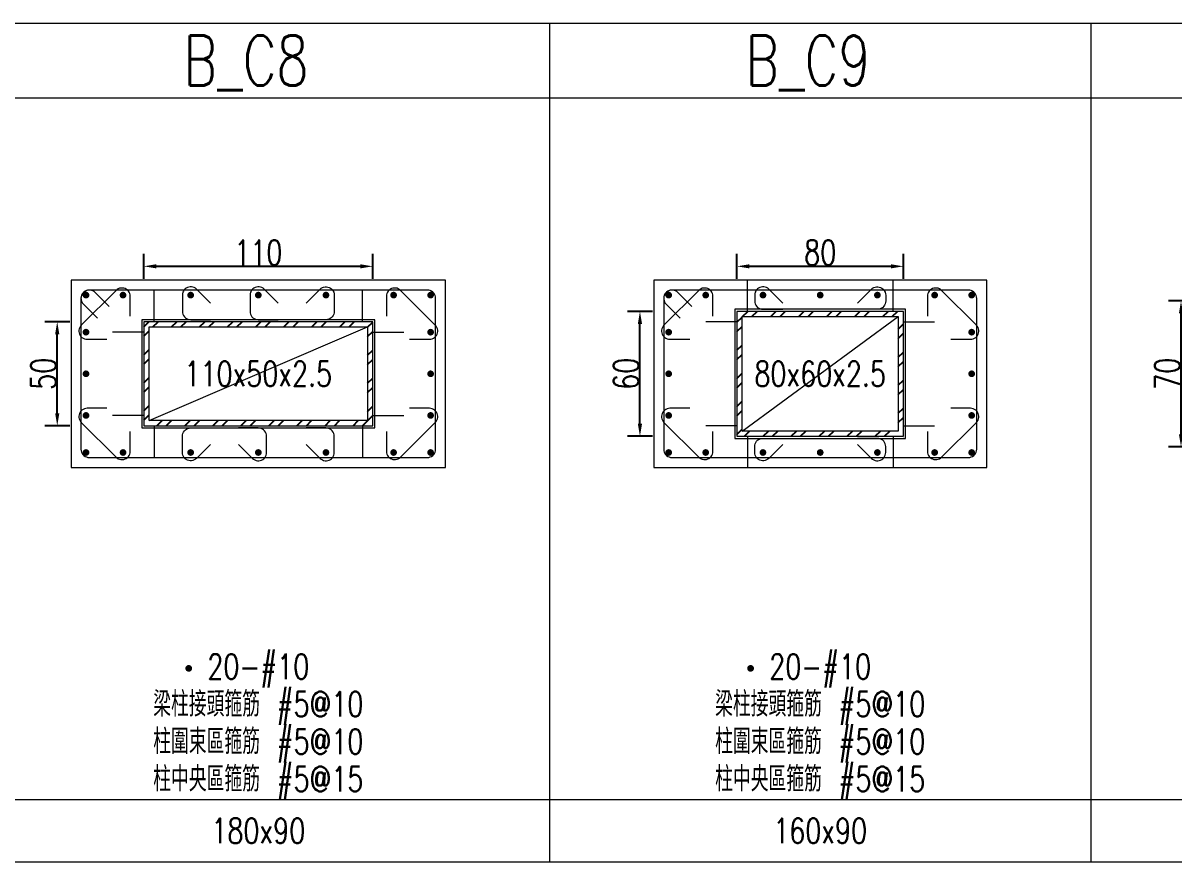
# Model space of a CAD drawing. Header units: millimetres. Extents: x 1453 to 6172, y 54950 to 59013.
# Drawn here: x 3894 to 4447, y 54950 to 55353 of the extents above; entities that cross this region are included whole.
import ezdxf
from ezdxf.enums import TextEntityAlignment as Align

# ---------------------------------------------------------------- set-up
doc = ezdxf.new("R2010")
doc.units = ezdxf.units.MM
for name, color, linetype in [('主筋斷面', 1, 'Continuous'), ('文字-主筋根數', 7, 'Continuous'), ('文字-剪力筋 中央區', 7, 'Continuous'), ('文字-剪力筋-BC', 7, 'Continuous'), ('文字-剪力筋-圍束區', 7, 'Continuous'), ('文字-斷面尺寸', 7, 'Continuous'), ('文字-柱線名稱', 7, 'Continuous'), ('文字-輔助字', 7, 'Continuous'), ('柱斷面線', 4, 'Continuous'), ('標註字', 4, 'Continuous'), ('箍筋線', 1, 'Continuous'), ('網格線', 7, 'Continuous'), ('鋼柱', 11, 'Continuous')]:
    doc.layers.add(name, color=color, linetype=linetype)
doc.styles.add('note', font='txt.shx', dxfattribs={"width": 0.75, "height": 12})
doc.styles.add('TXT', font='TXT.shx', dxfattribs={"width": 0.8, "bigfont": 'ae.shx'})
doc.dimstyles.new('RCAD_DIM', dxfattribs={"dimtxt": 12, "dimasz": 6, "dimexe": 6, "dimexo": 0.625, "dimtad": 1, "dimdec": 0, "dimdsep": 46, "dimtxsty": 'note', "dimcen": 2.5, "dimclrd": 256, "dimclre": 256, "dimclrt": 256, "dimadec": 0, "dimazin": 0, "dimtfac": 1, "dimtmove": 0, "dimatfit": 3, "dimfxl": 1, "dimtolj": 1, "dimarcsym": 0})
pattern_1 = [(45, (2267.082, 54949.834), (-6.73519, 6.73519), []), (45, (2271.572, 54949.834), (-6.73519, 6.73519), [])]

# ---------------------------------------------------------------- blocks, each defined once
blk = doc.blocks.new('*D353')
at = {"layer": 'Defpoints', "color": 0}
for p in [(4062.08, 55235.96), (3952.08, 55229.33), (4062.08, 55229.33)]:
    blk.add_point(p, dxfattribs=at)
at = {"layer": '標註字', "lineweight": -2}
for p, q in [((3952.08, 55229.96), (3952.08, 55241.96)), ((4062.08, 55229.96), (4062.08, 55241.96)), ((3958.08, 55235.96), (4056.08, 55235.96))]:
    blk.add_line(p, q, dxfattribs=at)
at = {"layer": '標註字'}
for points in [[(3958.08, 55236.96), (3958.08, 55234.96), (3952.08, 55235.96)], [(4056.08, 55236.96), (4056.08, 55234.96), (4062.08, 55235.96)]]:
    blk.add_solid(points, dxfattribs=at)
at = {"layer": '標註字', "insert": (4007.08, 55242.58), "char_height": 12, "attachment_point": 5, "style": 'note'}
blk.add_mtext('\\A1;110', dxfattribs=at)
blk = doc.blocks.new('*D354')
at = {"layer": 'Defpoints', "color": 0}
for p in [(3910.46, 55209.33), (3917.08, 55209.33), (3917.08, 55159.33)]:
    blk.add_point(p, dxfattribs=at)
at = {"layer": '標註字', "lineweight": -2}
for p, q in [((3916.46, 55209.33), (3904.46, 55209.33)), ((3910.46, 55165.33), (3910.46, 55203.33)), ((3916.46, 55159.33), (3904.46, 55159.33))]:
    blk.add_line(p, q, dxfattribs=at)
at = {"layer": '標註字'}
for points in [[(3909.46, 55203.33), (3911.46, 55203.33), (3910.46, 55209.33)], [(3909.46, 55165.33), (3911.46, 55165.33), (3910.46, 55159.33)]]:
    blk.add_solid(points, dxfattribs=at)
at = {"layer": '標註字', "insert": (3903.83, 55184.33), "char_height": 12, "attachment_point": 5, "rotation": 90, "style": 'note'}
blk.add_mtext('\\A1;50', dxfattribs=at)
blk = doc.blocks.new('Circle_Filled')
at = {"const_width": 0.5}
blk.add_lwpolyline([(-0.25, 0, 1), (0.25, 0, 1)], format="xyb", close=True, dxfattribs=at)
blk = doc.blocks.new('*D355')
at = {"layer": 'Defpoints', "color": 0}
for p in [(4317.08, 55235.96), (4237.08, 55229.33), (4317.08, 55229.33)]:
    blk.add_point(p, dxfattribs=at)
at = {"layer": '標註字', "lineweight": -2}
for p, q in [((4237.08, 55229.96), (4237.08, 55241.96)), ((4317.08, 55229.96), (4317.08, 55241.96)), ((4243.08, 55235.96), (4311.08, 55235.96))]:
    blk.add_line(p, q, dxfattribs=at)
at = {"layer": '標註字'}
for points in [[(4243.08, 55236.96), (4243.08, 55234.96), (4237.08, 55235.96)], [(4311.08, 55236.96), (4311.08, 55234.96), (4317.08, 55235.96)]]:
    blk.add_solid(points, dxfattribs=at)
at = {"layer": '標註字', "insert": (4277.08, 55242.58), "char_height": 12, "attachment_point": 5, "style": 'note'}
blk.add_mtext('\\A1;80', dxfattribs=at)
blk = doc.blocks.new('*D356')
at = {"layer": 'Defpoints', "color": 0}
for p in [(4190.46, 55214.33), (4197.08, 55214.33), (4197.08, 55154.33)]:
    blk.add_point(p, dxfattribs=at)
at = {"layer": '標註字', "lineweight": -2}
for p, q in [((4196.46, 55214.33), (4184.46, 55214.33)), ((4190.46, 55160.33), (4190.46, 55208.33)), ((4196.46, 55154.33), (4184.46, 55154.33))]:
    blk.add_line(p, q, dxfattribs=at)
at = {"layer": '標註字'}
for points in [[(4189.46, 55208.33), (4191.46, 55208.33), (4190.46, 55214.33)], [(4189.46, 55160.33), (4191.46, 55160.33), (4190.46, 55154.33)]]:
    blk.add_solid(points, dxfattribs=at)
at = {"layer": '標註字', "insert": (4183.83, 55184.33), "char_height": 12, "attachment_point": 5, "rotation": 90, "style": 'note'}
blk.add_mtext('\\A1;60', dxfattribs=at)
blk = doc.blocks.new('*D358')
at = {"layer": 'Defpoints', "color": 0}
for p in [(4450.46, 55219.33), (4457.08, 55219.33), (4457.08, 55149.33)]:
    blk.add_point(p, dxfattribs=at)
at = {"layer": '標註字', "lineweight": -2}
for p, q in [((4456.46, 55219.33), (4444.46, 55219.33)), ((4450.46, 55155.33), (4450.46, 55213.33)), ((4456.46, 55149.33), (4444.46, 55149.33))]:
    blk.add_line(p, q, dxfattribs=at)
at = {"layer": '標註字'}
for points in [[(4449.46, 55213.33), (4451.46, 55213.33), (4450.46, 55219.33)], [(4449.46, 55155.33), (4451.46, 55155.33), (4450.46, 55149.33)]]:
    blk.add_solid(points, dxfattribs=at)
at = {"layer": '標註字', "insert": (4443.83, 55184.33), "char_height": 12, "attachment_point": 5, "rotation": 90, "style": 'note'}
blk.add_mtext('\\A1;70', dxfattribs=at)

msp = doc.modelspace()

# ---------------------------------------------------------------- hatches: boundary and pattern name
at = {"layer": 'Defpoints'}
h = msp.add_hatch(dxfattribs=at)
h.set_pattern_fill('ANSI32', color=256, style=0)
h.set_pattern_definition(pattern_1)
h.paths.add_polyline_path([(4237.08, 55154.33), (4317.08, 55154.33), (4317.08, 55214.33), (4237.08, 55214.33)], flags=17)
h.paths.add_polyline_path([(4239.58, 55156.83), (4239.58, 55211.83), (4314.58, 55211.83), (4314.58, 55156.83)])
h = msp.add_hatch(dxfattribs=at)
h.set_pattern_fill('ANSI32', color=256, style=0)
h.set_pattern_definition(pattern_1)
h.paths.add_polyline_path([(3952.08, 55159.33), (4062.08, 55159.33), (4062.08, 55209.33), (3952.08, 55209.33)], flags=17)
h.paths.add_polyline_path([(3954.58, 55161.83), (3954.58, 55206.83), (4059.58, 55206.83), (4059.58, 55161.83)])

# ---------------------------------------------------------------- linework, layer by layer
at = {"layer": 'Defpoints', "lineweight": 5}
for points in [[(4242.08, 55214.33), (4242.08, 55229.33)], [(4312.08, 55214.33), (4312.08, 55229.33)], [(3957.08, 55209.33), (3957.08, 55224.33)], [(4057.08, 55209.33), (4057.08, 55224.33)], [(4237.08, 55153.33), (4318.08, 55153.33), (4318.08, 55215.33), (4236.08, 55215.33), (4236.08, 55153.33), (4237.08, 55153.33)], [(3952.08, 55158.33), (4063.08, 55158.33), (4063.08, 55210.33), (3951.08, 55210.33), (3951.08, 55158.33), (3952.08, 55158.33)], [(3954.58, 55161.83), (4059.58, 55206.83)], [(4237.08, 55209.33), (4222.08, 55209.33)], [(4239.58, 55156.83), (4314.58, 55211.83)], [(4317.08, 55209.33), (4332.08, 55209.33)], [(3952.08, 55204.33), (3937.08, 55204.33)], [(4062.08, 55204.33), (4077.08, 55204.33)], [(3952.08, 55164.33), (3937.08, 55164.33)], [(4062.08, 55164.33), (4077.08, 55164.33)], [(3957.08, 55159.33), (3957.08, 55144.33)], [(4057.08, 55159.33), (4057.08, 55144.33)], [(4237.08, 55159.33), (4222.08, 55159.33)], [(4317.08, 55159.33), (4332.08, 55159.33)], [(4242.08, 55154.33), (4242.08, 55139.33)], [(4312.08, 55154.33), (4312.08, 55139.33)]]:
    msp.add_lwpolyline(points, dxfattribs=at)
at = {"layer": '柱斷面線', "lineweight": 5}
for points in [[(3917.08, 55139.33), (4097.08, 55139.33), (4097.08, 55229.33), (3917.08, 55229.33), (3917.08, 55139.33)], [(4197.08, 55139.33), (4357.08, 55139.33), (4357.08, 55229.33), (4197.08, 55229.33), (4197.08, 55139.33)]]:
    msp.add_lwpolyline(points, dxfattribs=at)
at = {"layer": '箍筋線', "lineweight": 5}
for points in [[(3945.51, 55212.05), (3945.51, 55221.59), (3945.45, 55222.25), (3945.29, 55222.9), (3945.01, 55223.51), (3944.64, 55224.06), (3944.18, 55224.55), (3943.65, 55224.95), (3943.06, 55225.26), (3942.42, 55225.46), (3941.76, 55225.55), (3941.09, 55225.54), (3940.43, 55225.41), (3939.81, 55225.17), (3939.23, 55224.83), (3938.72, 55224.4), (3922.02, 55207.69), (3921.59, 55207.18), (3921.25, 55206.61), (3921.01, 55205.98), (3920.88, 55205.33), (3920.86, 55204.66), (3920.95, 55204), (3921.16, 55203.36), (3921.46, 55202.77), (3921.87, 55202.23), (3922.35, 55201.77), (3922.91, 55201.4), (3923.52, 55201.13), (3924.16, 55200.96), (3924.83, 55200.91), (3934.37, 55200.91)], [(3935.41, 55216.63), (3928.66, 55223.37), (3928.15, 55223.81), (3927.58, 55224.15), (3926.95, 55224.38), (3926.3, 55224.51), (3925.63, 55224.53), (3924.97, 55224.44), (3924.33, 55224.24), (3923.74, 55223.93), (3923.2, 55223.53), (3922.74, 55223.04), (3922.37, 55222.49), (3922.1, 55221.88), (3921.93, 55221.23), (3921.88, 55220.56), (3921.88, 55148.1), (3921.94, 55147.41), (3922.12, 55146.74), (3922.41, 55146.12), (3922.81, 55145.55), (3923.3, 55145.06), (3923.86, 55144.66), (3924.49, 55144.37), (3925.16, 55144.19), (3925.85, 55144.13), (4088.31, 55144.13), (4089, 55144.19), (4089.67, 55144.37), (4090.3, 55144.66), (4090.87, 55145.06), (4091.36, 55145.55), (4091.75, 55146.12), (4092.05, 55146.74), (4092.23, 55147.41), (4092.29, 55148.1), (4092.29, 55220.56), (4092.23, 55221.25), (4092.05, 55221.92), (4091.75, 55222.55), (4091.36, 55223.12), (4090.87, 55223.61), (4090.3, 55224.01), (4089.67, 55224.3), (4089, 55224.48), (4088.31, 55224.54), (3925.85, 55224.54), (3925.19, 55224.48), (3924.54, 55224.32), (3923.93, 55224.04), (3923.37, 55223.67), (3922.89, 55223.21), (3922.49, 55222.68), (3922.18, 55222.09), (3921.98, 55221.45), (3921.88, 55220.79), (3921.9, 55220.12), (3922.03, 55219.46), (3922.27, 55218.84), (3922.61, 55218.26), (3923.04, 55217.75), (3929.79, 55211.01)], [(3984.14, 55218.22), (3977.39, 55224.96), (3976.88, 55225.4), (3976.31, 55225.74), (3975.68, 55225.97), (3975.03, 55226.1), (3974.36, 55226.12), (3973.7, 55226.03), (3973.06, 55225.83), (3972.47, 55225.52), (3971.93, 55225.12), (3971.47, 55224.63), (3971.1, 55224.08), (3970.83, 55223.47), (3970.66, 55222.82), (3970.61, 55222.15), (3970.61, 55214.31), (3970.67, 55213.62), (3970.85, 55212.95), (3971.14, 55212.32), (3971.54, 55211.75), (3972.03, 55211.26), (3972.59, 55210.87), (3973.22, 55210.57), (3973.89, 55210.39), (3974.58, 55210.33), (3984.12, 55210.33)], [(4016.64, 55218.22), (4009.89, 55224.96), (4009.38, 55225.4), (4008.81, 55225.74), (4008.18, 55225.97), (4007.53, 55226.1), (4006.86, 55226.12), (4006.2, 55226.03), (4005.56, 55225.83), (4004.97, 55225.52), (4004.43, 55225.12), (4003.97, 55224.63), (4003.6, 55224.08), (4003.33, 55223.47), (4003.16, 55222.82), (4003.11, 55222.15), (4003.11, 55214.31), (4003.17, 55213.62), (4003.35, 55212.95), (4003.64, 55212.32), (4004.04, 55211.75), (4004.53, 55211.26), (4005.09, 55210.87), (4005.72, 55210.57), (4006.39, 55210.39), (4007.08, 55210.33), (4016.62, 55210.33)], [(4030.03, 55218.22), (4036.77, 55224.96), (4037.28, 55225.4), (4037.86, 55225.74), (4038.48, 55225.97), (4039.14, 55226.1), (4039.8, 55226.12), (4040.47, 55226.03), (4041.1, 55225.83), (4041.7, 55225.52), (4042.23, 55225.12), (4042.69, 55224.63), (4043.06, 55224.08), (4043.33, 55223.47), (4043.5, 55222.82), (4043.56, 55222.15), (4043.56, 55214.31), (4043.5, 55213.62), (4043.32, 55212.95), (4043.02, 55212.32), (4042.63, 55211.75), (4042.14, 55211.26), (4041.57, 55210.87), (4040.94, 55210.57), (4040.27, 55210.39), (4039.58, 55210.33), (4030.04, 55210.33)], [(4079.79, 55200.91), (4089.33, 55200.91), (4090, 55200.96), (4090.65, 55201.13), (4091.26, 55201.4), (4091.81, 55201.77), (4092.3, 55202.23), (4092.7, 55202.77), (4093.01, 55203.36), (4093.21, 55204), (4093.3, 55204.66), (4093.28, 55205.33), (4093.15, 55205.98), (4092.92, 55206.61), (4092.58, 55207.18), (4092.14, 55207.69), (4075.44, 55224.4), (4074.93, 55224.83), (4074.35, 55225.17), (4073.73, 55225.41), (4073.08, 55225.54), (4072.41, 55225.55), (4071.75, 55225.46), (4071.11, 55225.26), (4070.52, 55224.95), (4069.98, 55224.55), (4069.52, 55224.06), (4069.15, 55223.51), (4068.88, 55222.9), (4068.71, 55222.25), (4068.66, 55221.59), (4068.66, 55212.05)], [(4225.51, 55212.05), (4225.51, 55221.59), (4225.45, 55222.25), (4225.29, 55222.9), (4225.01, 55223.51), (4224.64, 55224.06), (4224.18, 55224.55), (4223.65, 55224.95), (4223.06, 55225.26), (4222.42, 55225.46), (4221.76, 55225.55), (4221.09, 55225.54), (4220.43, 55225.41), (4219.81, 55225.17), (4219.23, 55224.83), (4218.72, 55224.4), (4202.02, 55207.69), (4201.59, 55207.18), (4201.25, 55206.61), (4201.01, 55205.98), (4200.88, 55205.33), (4200.86, 55204.66), (4200.95, 55204), (4201.16, 55203.36), (4201.46, 55202.77), (4201.87, 55202.23), (4202.35, 55201.77), (4202.91, 55201.4), (4203.52, 55201.13), (4204.16, 55200.96), (4204.83, 55200.91), (4214.37, 55200.91)], [(4215.41, 55216.63), (4208.66, 55223.37), (4208.15, 55223.81), (4207.58, 55224.15), (4206.95, 55224.38), (4206.3, 55224.51), (4205.63, 55224.53), (4204.97, 55224.44), (4204.33, 55224.24), (4203.74, 55223.93), (4203.2, 55223.53), (4202.74, 55223.04), (4202.37, 55222.49), (4202.1, 55221.88), (4201.93, 55221.23), (4201.88, 55220.56), (4201.88, 55148.1), (4201.94, 55147.41), (4202.12, 55146.74), (4202.41, 55146.12), (4202.81, 55145.55), (4203.3, 55145.06), (4203.86, 55144.66), (4204.49, 55144.37), (4205.16, 55144.19), (4205.85, 55144.13), (4348.31, 55144.13), (4349, 55144.19), (4349.67, 55144.37), (4350.3, 55144.66), (4350.87, 55145.06), (4351.36, 55145.55), (4351.75, 55146.12), (4352.05, 55146.74), (4352.23, 55147.41), (4352.29, 55148.1), (4352.29, 55220.56), (4352.23, 55221.25), (4352.05, 55221.92), (4351.75, 55222.55), (4351.36, 55223.12), (4350.87, 55223.61), (4350.3, 55224.01), (4349.67, 55224.3), (4349, 55224.48), (4348.31, 55224.54), (4205.85, 55224.54), (4205.19, 55224.48), (4204.54, 55224.32), (4203.93, 55224.04), (4203.37, 55223.67), (4202.89, 55223.21), (4202.49, 55222.68), (4202.18, 55222.09), (4201.98, 55221.45), (4201.88, 55220.79), (4201.9, 55220.12), (4202.03, 55219.46), (4202.27, 55218.84), (4202.61, 55218.26), (4203.04, 55217.75), (4209.79, 55211.01)], [(4259.14, 55218.22), (4252.39, 55224.96), (4251.88, 55225.4), (4251.31, 55225.74), (4250.68, 55225.97), (4250.03, 55226.1), (4249.36, 55226.12), (4248.7, 55226.03), (4248.06, 55225.83), (4247.47, 55225.52), (4246.93, 55225.12), (4246.47, 55224.63), (4246.1, 55224.08), (4245.83, 55223.47), (4245.66, 55222.82), (4245.61, 55222.15), (4245.61, 55219.31), (4245.67, 55218.62), (4245.85, 55217.95), (4246.14, 55217.32), (4246.54, 55216.75), (4247.03, 55216.26), (4247.59, 55215.87), (4248.22, 55215.57), (4248.89, 55215.39), (4249.58, 55215.33), (4259.12, 55215.33)], [(4295.03, 55218.22), (4301.77, 55224.96), (4302.28, 55225.4), (4302.86, 55225.74), (4303.48, 55225.97), (4304.14, 55226.1), (4304.8, 55226.12), (4305.47, 55226.03), (4306.1, 55225.83), (4306.7, 55225.52), (4307.23, 55225.12), (4307.69, 55224.63), (4308.06, 55224.08), (4308.33, 55223.47), (4308.5, 55222.82), (4308.56, 55222.15), (4308.56, 55219.31), (4308.5, 55218.62), (4308.32, 55217.95), (4308.02, 55217.32), (4307.63, 55216.75), (4307.14, 55216.26), (4306.57, 55215.87), (4305.94, 55215.57), (4305.27, 55215.39), (4304.58, 55215.33), (4295.04, 55215.33)], [(4339.79, 55200.91), (4349.33, 55200.91), (4350, 55200.96), (4350.65, 55201.13), (4351.26, 55201.4), (4351.81, 55201.77), (4352.3, 55202.23), (4352.7, 55202.77), (4353.01, 55203.36), (4353.21, 55204), (4353.3, 55204.66), (4353.28, 55205.33), (4353.15, 55205.98), (4352.92, 55206.61), (4352.58, 55207.18), (4352.14, 55207.69), (4335.44, 55224.4), (4334.93, 55224.83), (4334.35, 55225.17), (4333.73, 55225.41), (4333.08, 55225.54), (4332.41, 55225.55), (4331.75, 55225.46), (4331.11, 55225.26), (4330.52, 55224.95), (4329.98, 55224.55), (4329.52, 55224.06), (4329.15, 55223.51), (4328.88, 55222.9), (4328.71, 55222.25), (4328.66, 55221.59), (4328.66, 55212.05)], [(3934.37, 55167.76), (3924.83, 55167.76), (3924.16, 55167.7), (3923.52, 55167.54), (3922.91, 55167.26), (3922.35, 55166.89), (3921.87, 55166.43), (3921.46, 55165.9), (3921.16, 55165.31), (3920.95, 55164.67), (3920.86, 55164.01), (3920.88, 55163.34), (3921.01, 55162.69), (3921.25, 55162.06), (3921.59, 55161.49), (3922.02, 55160.98), (3938.72, 55144.27), (3939.23, 55143.84), (3939.81, 55143.5), (3940.43, 55143.26), (3941.09, 55143.13), (3941.76, 55143.11), (3942.42, 55143.21), (3943.06, 55143.41), (3943.65, 55143.72), (3944.18, 55144.12), (3944.64, 55144.6), (3945.01, 55145.16), (3945.29, 55145.77), (3945.45, 55146.42), (3945.51, 55147.08), (3945.51, 55156.62)], [(4068.66, 55156.62), (4068.66, 55147.08), (4068.71, 55146.42), (4068.88, 55145.77), (4069.15, 55145.16), (4069.52, 55144.6), (4069.98, 55144.12), (4070.52, 55143.72), (4071.11, 55143.41), (4071.75, 55143.21), (4072.41, 55143.11), (4073.08, 55143.13), (4073.73, 55143.26), (4074.35, 55143.5), (4074.93, 55143.84), (4075.44, 55144.27), (4092.14, 55160.98), (4092.58, 55161.49), (4092.92, 55162.06), (4093.15, 55162.69), (4093.28, 55163.34), (4093.3, 55164.01), (4093.21, 55164.67), (4093.01, 55165.31), (4092.7, 55165.9), (4092.3, 55166.43), (4091.81, 55166.89), (4091.26, 55167.26), (4090.65, 55167.54), (4090, 55167.7), (4089.33, 55167.76), (4079.79, 55167.76)], [(4214.37, 55167.76), (4204.83, 55167.76), (4204.16, 55167.7), (4203.52, 55167.54), (4202.91, 55167.26), (4202.35, 55166.89), (4201.87, 55166.43), (4201.46, 55165.9), (4201.16, 55165.31), (4200.95, 55164.67), (4200.86, 55164.01), (4200.88, 55163.34), (4201.01, 55162.69), (4201.25, 55162.06), (4201.59, 55161.49), (4202.02, 55160.98), (4218.72, 55144.27), (4219.23, 55143.84), (4219.81, 55143.5), (4220.43, 55143.26), (4221.09, 55143.13), (4221.76, 55143.11), (4222.42, 55143.21), (4223.06, 55143.41), (4223.65, 55143.72), (4224.18, 55144.12), (4224.64, 55144.6), (4225.01, 55145.16), (4225.29, 55145.77), (4225.45, 55146.42), (4225.51, 55147.08), (4225.51, 55156.62)], [(4328.66, 55156.62), (4328.66, 55147.08), (4328.71, 55146.42), (4328.88, 55145.77), (4329.15, 55145.16), (4329.52, 55144.6), (4329.98, 55144.12), (4330.52, 55143.72), (4331.11, 55143.41), (4331.75, 55143.21), (4332.41, 55143.11), (4333.08, 55143.13), (4333.73, 55143.26), (4334.35, 55143.5), (4334.93, 55143.84), (4335.44, 55144.27), (4352.14, 55160.98), (4352.58, 55161.49), (4352.92, 55162.06), (4353.15, 55162.69), (4353.28, 55163.34), (4353.3, 55164.01), (4353.21, 55164.67), (4353.01, 55165.31), (4352.7, 55165.9), (4352.3, 55166.43), (4351.81, 55166.89), (4351.26, 55167.26), (4350.65, 55167.54), (4350, 55167.7), (4349.33, 55167.76), (4339.79, 55167.76)], [(3984.14, 55150.45), (3977.39, 55143.7), (3976.88, 55143.27), (3976.31, 55142.93), (3975.68, 55142.69), (3975.03, 55142.56), (3974.36, 55142.55), (3973.7, 55142.64), (3973.06, 55142.84), (3972.47, 55143.15), (3971.93, 55143.55), (3971.47, 55144.04), (3971.1, 55144.59), (3970.83, 55145.2), (3970.66, 55145.85), (3970.61, 55146.51), (3970.61, 55154.36), (3970.67, 55155.05), (3970.85, 55155.72), (3971.14, 55156.35), (3971.54, 55156.91), (3972.03, 55157.4), (3972.59, 55157.8), (3973.22, 55158.09), (3973.89, 55158.27), (3974.58, 55158.33), (3984.12, 55158.33)], [(3997.53, 55150.45), (4004.27, 55143.7), (4004.78, 55143.27), (4005.36, 55142.93), (4005.98, 55142.69), (4006.64, 55142.56), (4007.3, 55142.55), (4007.97, 55142.64), (4008.6, 55142.84), (4009.2, 55143.15), (4009.73, 55143.55), (4010.19, 55144.04), (4010.56, 55144.59), (4010.83, 55145.2), (4011, 55145.85), (4011.06, 55146.51), (4011.06, 55154.36), (4011, 55155.05), (4010.82, 55155.72), (4010.52, 55156.35), (4010.13, 55156.91), (4009.64, 55157.4), (4009.07, 55157.8), (4008.44, 55158.09), (4007.77, 55158.27), (4007.08, 55158.33), (3997.54, 55158.33)], [(4030.03, 55150.45), (4036.77, 55143.7), (4037.28, 55143.27), (4037.86, 55142.93), (4038.48, 55142.69), (4039.14, 55142.56), (4039.8, 55142.55), (4040.47, 55142.64), (4041.1, 55142.84), (4041.7, 55143.15), (4042.23, 55143.55), (4042.69, 55144.04), (4043.06, 55144.59), (4043.33, 55145.2), (4043.5, 55145.85), (4043.56, 55146.51), (4043.56, 55154.36), (4043.5, 55155.05), (4043.32, 55155.72), (4043.02, 55156.35), (4042.63, 55156.91), (4042.14, 55157.4), (4041.57, 55157.8), (4040.94, 55158.09), (4040.27, 55158.27), (4039.58, 55158.33), (4030.04, 55158.33)], [(4259.14, 55150.45), (4252.39, 55143.7), (4251.88, 55143.27), (4251.31, 55142.93), (4250.68, 55142.69), (4250.03, 55142.56), (4249.36, 55142.55), (4248.7, 55142.64), (4248.06, 55142.84), (4247.47, 55143.15), (4246.93, 55143.55), (4246.47, 55144.04), (4246.1, 55144.59), (4245.83, 55145.2), (4245.66, 55145.85), (4245.61, 55146.51), (4245.61, 55149.36), (4245.67, 55150.05), (4245.85, 55150.72), (4246.14, 55151.35), (4246.54, 55151.91), (4247.03, 55152.4), (4247.59, 55152.8), (4248.22, 55153.09), (4248.89, 55153.27), (4249.58, 55153.33), (4259.12, 55153.33)], [(4295.03, 55150.45), (4301.77, 55143.7), (4302.28, 55143.27), (4302.86, 55142.93), (4303.48, 55142.69), (4304.14, 55142.56), (4304.8, 55142.55), (4305.47, 55142.64), (4306.1, 55142.84), (4306.7, 55143.15), (4307.23, 55143.55), (4307.69, 55144.04), (4308.06, 55144.59), (4308.33, 55145.2), (4308.5, 55145.85), (4308.56, 55146.51), (4308.56, 55149.36), (4308.5, 55150.05), (4308.32, 55150.72), (4308.02, 55151.35), (4307.63, 55151.91), (4307.14, 55152.4), (4306.57, 55152.8), (4305.94, 55153.09), (4305.27, 55153.27), (4304.58, 55153.33), (4295.04, 55153.33)]]:
    msp.add_lwpolyline(points, dxfattribs=at)
at = {"layer": '網格線', "lineweight": 5}
for points in [[(3867.08, 55352.83), (4147.08, 55352.83)], [(4147.08, 55352.83), (4407.08, 55352.83)], [(4147.08, 55352.83), (4147.08, 55316.83)], [(4407.08, 55352.83), (4627.08, 55352.83)], [(4407.08, 55352.83), (4407.08, 55316.83)], [(3867.08, 55316.83), (4147.08, 55316.83)], [(4147.08, 55316.83), (4407.08, 55316.83)], [(4147.08, 55316.83), (4147.08, 54979.83)], [(4407.08, 55316.83), (4627.08, 55316.83)], [(4407.08, 55316.83), (4407.08, 54979.83)], [(3867.08, 54979.83), (4147.08, 54979.83)], [(4147.08, 54979.83), (4407.08, 54979.83)], [(4147.08, 54979.83), (4147.08, 54949.83)], [(4407.08, 54979.83), (4627.08, 54979.83)], [(4407.08, 54979.83), (4407.08, 54949.83)], [(3867.08, 54949.83), (4147.08, 54949.83)], [(4147.08, 54949.83), (4407.08, 54949.83)], [(4407.08, 54949.83), (4627.08, 54949.83)]]:
    msp.add_lwpolyline(points, dxfattribs=at)
at = {"layer": '鋼柱', "lineweight": 5}
for points in [[(4237.08, 55154.33), (4317.08, 55154.33), (4317.08, 55214.33), (4237.08, 55214.33), (4237.08, 55154.33)], [(3952.08, 55159.33), (4062.08, 55159.33), (4062.08, 55209.33), (3952.08, 55209.33), (3952.08, 55159.33)], [(3954.58, 55161.83), (3954.58, 55206.83), (4059.58, 55206.83), (4059.58, 55161.83), (3954.58, 55161.83)], [(4239.58, 55156.83), (4239.58, 55211.83), (4314.58, 55211.83), (4314.58, 55156.83), (4239.58, 55156.83)]]:
    msp.add_lwpolyline(points, dxfattribs=at)

# ---------------------------------------------------------------- block references
at = {"layer": '主筋斷面', "lineweight": 5, "xscale": 3.220000028610229, "yscale": 3.220000028610229}
for p in [(3924.28, 55222.13), (3942.08, 55222.13), (3974.58, 55222.13), (4007.08, 55222.13), (4039.58, 55222.13), (4072.08, 55222.13), (4089.88, 55222.13), (4204.28, 55222.13), (4222.08, 55222.13), (4249.58, 55222.13), (4277.08, 55222.13), (4304.58, 55222.13), (4332.08, 55222.13), (4349.88, 55222.13), (3924.28, 55204.33), (4089.88, 55204.33), (4204.28, 55204.33), (4349.88, 55204.33), (3924.28, 55184.33), (4089.88, 55184.33), (4204.28, 55184.33), (4349.88, 55184.33), (3924.28, 55164.33), (4089.88, 55164.33), (4204.28, 55164.33), (4349.88, 55164.33), (3924.28, 55146.53), (3942.08, 55146.53), (3974.58, 55146.53), (4007.08, 55146.53), (4039.58, 55146.53), (4072.08, 55146.53), (4089.88, 55146.53), (4204.28, 55146.53), (4222.08, 55146.53), (4249.58, 55146.53), (4277.08, 55146.53), (4304.58, 55146.53), (4332.08, 55146.53), (4349.88, 55146.53), (3973.64, 55042.83), (4243.64, 55042.83)]:
    msp.add_blockref('Circle_Filled', p, dxfattribs=at)

# ---------------------------------------------------------------- texts
at = {"layer": '文字-主筋根數', "style": 'TXT', "width": 0.75}
for p in [(4007.08, 55042.83), (4277.08, 55042.83)]:
    msp.add_text('20-#10', height=12, dxfattribs=at).set_placement(p, align=Align.MIDDLE)
at = {"layer": '文字-剪力筋 中央區', "style": 'TXT', "width": 0.75}
for p in [(4007.08, 54988.83), (4277.08, 54988.83)]:
    msp.add_text('柱中央區箍筋 #5@15', height=12, dxfattribs=at).set_placement(p, align=Align.MIDDLE)
at = {"layer": '文字-剪力筋-BC', "style": 'TXT', "width": 0.75}
for p in [(4007.08, 55024.83), (4277.08, 55024.83)]:
    msp.add_text('梁柱接頭箍筋 #5@10', height=12, dxfattribs=at).set_placement(p, align=Align.MIDDLE)
at = {"layer": '文字-剪力筋-圍束區', "style": 'TXT', "width": 0.75}
for p in [(4007.08, 55006.83), (4277.08, 55006.83)]:
    msp.add_text('柱圍束區箍筋 #5@10', height=12, dxfattribs=at).set_placement(p, align=Align.MIDDLE)
at = {"layer": '文字-斷面尺寸', "style": 'TXT', "width": 0.75}
for s, p in [('180x90', (4007.08, 54964.83)), ('160x90', (4277.08, 54964.83))]:
    msp.add_text(s, height=12, dxfattribs=at).set_placement(p, align=Align.MIDDLE)
at = {"layer": '文字-柱線名稱', "style": 'TXT', "width": 0.75}
for s, p in [('B_C8', (3971.08, 55334.83)), ('B_C9', (4241.08, 55334.83))]:
    msp.add_text(s, height=24, dxfattribs=at).set_placement(p, align=Align.MIDDLE_LEFT)
at = {"layer": '文字-輔助字', "style": 'TXT', "width": 0.75}
for s, p in [('110x50x2.5', (4007.08, 55184.33)), ('80x60x2.5', (4277.08, 55184.33))]:
    msp.add_text(s, height=12, dxfattribs=at).set_placement(p, align=Align.MIDDLE)

# ---------------------------------------------------------------- dimensions: what is measured, and where the dimension line sits
at = {"layer": '標註字'}
for base, p1, p2, picture, middle in [((4062.08, 55235.96), (3952.08, 55229.33), (4062.08, 55229.33), '*D353', (4007.08, 55242.58)), ((4317.08, 55235.96), (4237.08, 55229.33), (4317.08, 55229.33), '*D355', (4277.08, 55242.58))]:
    dim = msp.add_linear_dim(base=base, p1=p1, p2=p2, dimstyle='RCAD_DIM', dxfattribs=at)
    dim.commit()
    dim.dimension.update_dxf_attribs({"geometry": picture, "text_midpoint": middle})
for base, p1, p2, picture, middle in [((4450.46, 55219.33), (4457.08, 55149.33), (4457.08, 55219.33), '*D358', (4443.83, 55184.33)), ((4190.46, 55214.33), (4197.08, 55154.33), (4197.08, 55214.33), '*D356', (4183.83, 55184.33)), ((3910.46, 55209.33), (3917.08, 55159.33), (3917.08, 55209.33), '*D354', (3903.83, 55184.33))]:
    dim = msp.add_linear_dim(base=base, p1=p1, p2=p2, angle=90, dimstyle='RCAD_DIM', dxfattribs=at)
    dim.commit()
    dim.dimension.update_dxf_attribs({"geometry": picture, "text_midpoint": middle})

doc.saveas('drawing.dxf')
